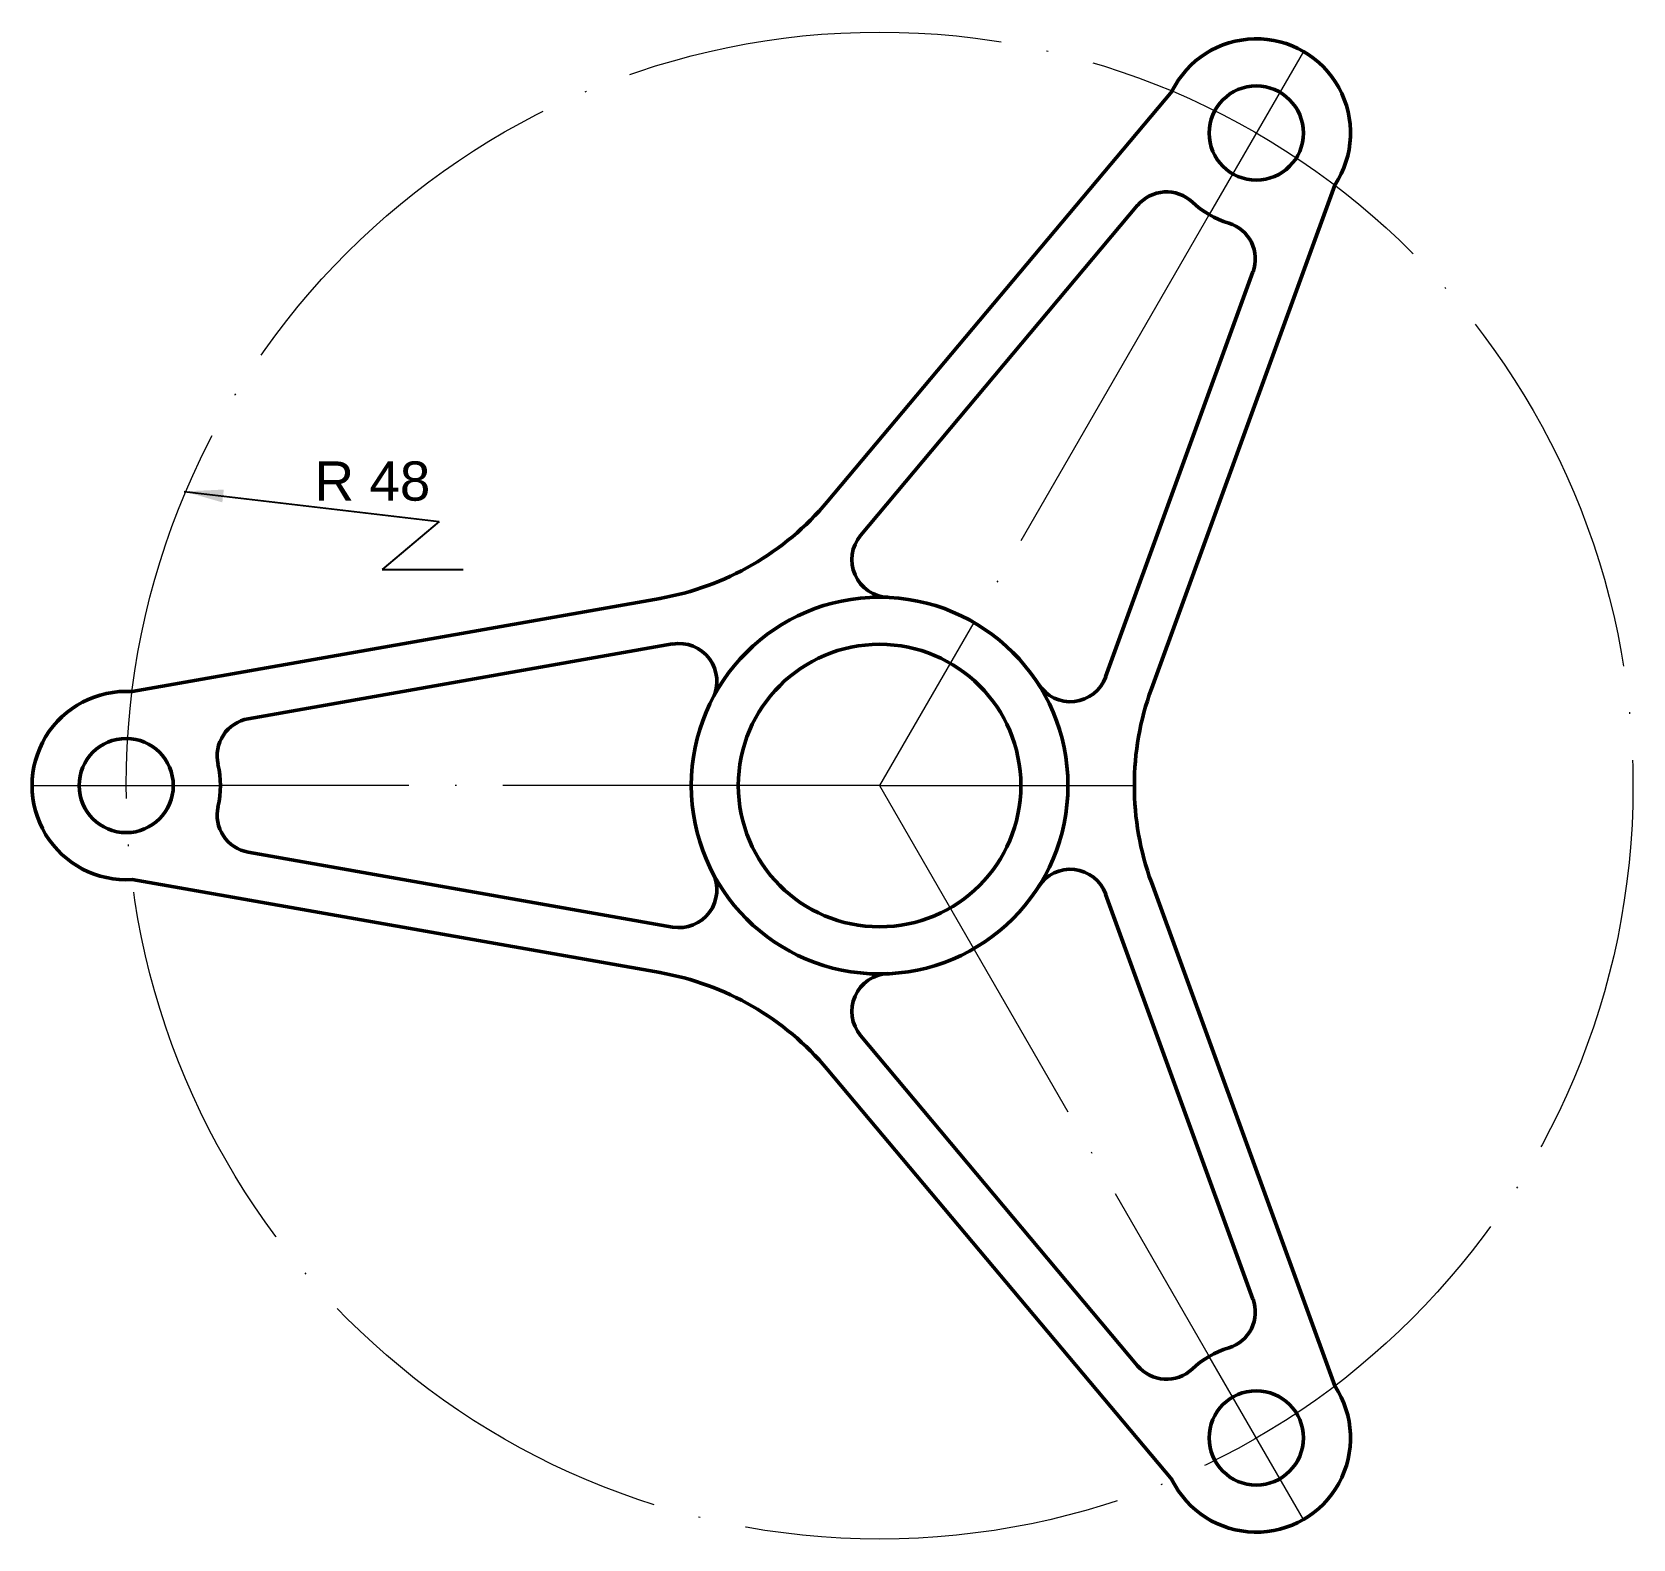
# Model space of a CAD drawing. Header units: millimetres. Extents: x 1326 to 1428, y 516 to 612.
import ezdxf

# ---------------------------------------------------------------- set-up
doc = ezdxf.new("R2010")
doc.units = ezdxf.units.MM
doc.linetypes.add('ACAD_ISO04W100', pattern=[30, 24, -2.95, 0.1, -2.95])
for name, color, linetype, lineweight, true_color in [('Contornos Visibles', 7, 'Continuous', 50, 0xffffff), ('Cotas', 1, 'Continuous', 20, 0xff0000), ('Ejes de revolución', 6, 'ACAD_ISO04W100', 20, 0xff00ff)]:
    doc.layers.add(name, color=color, linetype=linetype, lineweight=lineweight, true_color=true_color)
doc.styles.get("Standard").update_dxf_attribs({"font": ''})
doc.styles.add('textstyle0', font='')
doc.styles.get('Standard').set_extended_font_data('txt')
doc.styles.get('textstyle0').set_extended_font_data('Arial')
doc.dimstyles.get("Standard").update_dxf_attribs({"dimtxt": 2.5, "dimasz": 2.5, "dimexe": 1.25, "dimexo": 0.625, "dimtad": 1, "dimtxsty": 'Standard', "dimcen": 2.5, "dimadec": 0, "dimazin": 0, "dimtfac": 1, "dimtmove": 0, "dimatfit": 3, "dimfxl": 1, "dimarcsym": 0})

msp = doc.modelspace()

# ---------------------------------------------------------------- linework, layer by layer
at = {"layer": 'Contornos Visibles'}
for p, q in [((1398.45, 608.45), (1376.49, 582.29)), ((1408.82, 602.46), (1397.14, 570.37)), ((1396.26, 601.18), (1378.61, 580.14)), ((1403.61, 596.93), (1394.22, 571.13)), ((1332.19, 570.2), (1365.83, 576.13)), ((1339.59, 568.46), (1366.63, 573.23)), ((1339.59, 559.97), (1366.63, 555.2)), ((1332.19, 558.23), (1365.83, 552.3)), ((1408.82, 525.96), (1397.14, 558.06)), ((1403.61, 531.5), (1394.22, 557.3)), ((1396.26, 527.25), (1378.61, 548.29)), ((1398.45, 519.98), (1376.49, 546.14))]:
    msp.add_line(p, q, dxfattribs=at)
for centre, radius in [((1403.82, 605.78), 3), ((1379.82, 564.21), 12), ((1379.82, 564.21), 9), ((1331.82, 564.21), 3), ((1403.82, 522.65), 3)]:
    msp.add_circle(centre, radius, dxfattribs=at)
for centre, radius, start, end in [((1403.82, 605.78), 6, 326.4167, 153.5833), ((1398.1, 599.63), 2.4, 47.0509, 140), ((1403.82, 605.78), 6, 227.0509, 252.9491), ((1401.36, 597.75), 2.4, 340, 72.9491), ((1362.7, 593.86), 18, 280, 320), ((1380.45, 578.6), 2.4, 140, 267.5056), ((1367.05, 570.86), 2.4, 332.4944, 100), ((1331.82, 564.21), 6, 86.4167, 273.5833), ((1391.97, 571.95), 2.4, 212.4944, 340), ((1414.05, 564.21), 18, 160, 200), ((1340.01, 566.1), 2.4, 100, 192.9491), ((1331.82, 564.21), 6, 347.0509, 12.9491), ((1340.01, 562.33), 2.4, 167.0509, 260), ((1367.05, 557.56), 2.4, 260, 27.5056), ((1391.97, 556.48), 2.4, 20, 147.5056), ((1362.7, 534.57), 18, 40, 80), ((1380.45, 549.83), 2.4, 92.4944, 220), ((1401.36, 530.68), 2.4, 287.0509, 20), ((1403.82, 522.65), 6, 107.0509, 132.9491), ((1398.1, 528.79), 2.4, 220, 312.9491), ((1403.82, 522.65), 6, 206.4167, 33.5833)]:
    msp.add_arc(centre, radius, start, end, dxfattribs=at)
at = {"layer": 'Ejes de revolución'}
for p, q in [((1406.82, 610.98), (1400.82, 600.59)), ((1400.82, 600.59), (1379.82, 564.21)), ((1325.82, 564.21), (1337.82, 564.21)), ((1379.82, 564.21), (1337.82, 564.21)), ((1379.82, 564.21), (1396.05, 564.21)), ((1379.82, 564.21), (1400.82, 527.84)), ((1406.82, 517.45), (1400.82, 527.84))]:
    msp.add_line(p, q, dxfattribs=at)
msp.add_circle((1379.82, 564.21), 48, dxfattribs=at)

# ---------------------------------------------------------------- texts
at = {"layer": 'Cotas', "insert": (1343.82, 584.86), "char_height": 2.5, "attachment_point": 1, "style": 'textstyle0'}
msp.add_mtext('R 48', dxfattribs=at)

# ---------------------------------------------------------------- leaders
at = {"layer": 'Cotas'}
msp.add_leader([(1335.51, 582.95), (1351.75, 581.04), (1348.12, 577.98), (1353.28, 577.98)], dimstyle='Standard', override={"dimscale": 1}, dxfattribs=at)

doc.saveas('drawing.dxf')
